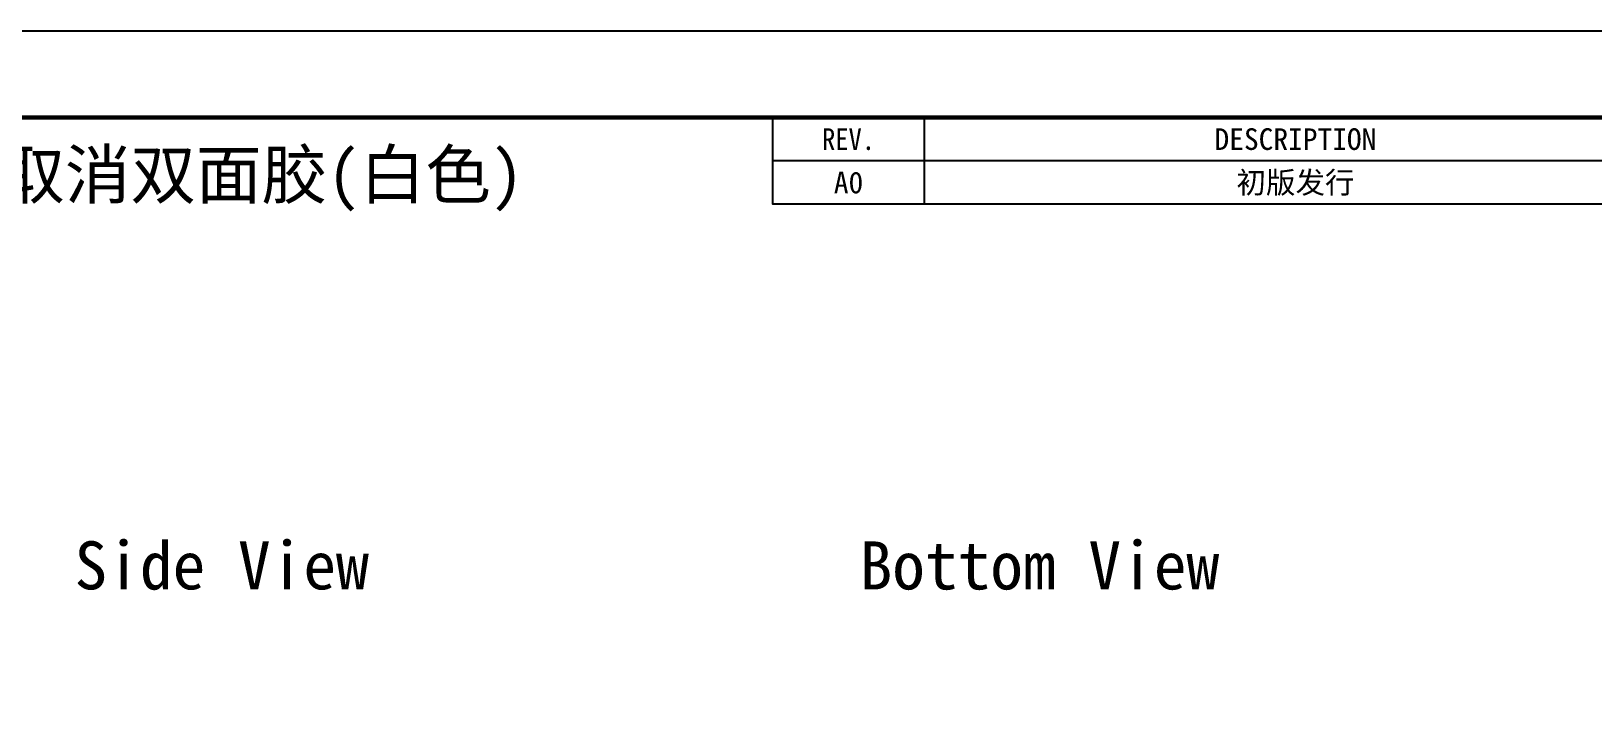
# Model space of a CAD drawing. Header units: millimetres. Extents: x 1979 to 4611, y 2266 to 2838.
# Drawn here: x 2185.2 to 2380.2, y 2751.4 to 2837.3 of the extents above; entities that cross this region are included whole.
import ezdxf
from ezdxf.enums import TextEntityAlignment as Align

# ---------------------------------------------------------------- set-up
doc = ezdxf.new("R2010")
doc.units = ezdxf.units.MM
doc.layers.add('Dim', color=4, linetype='Continuous')
doc.styles.add('Times New Roman', font='times.ttf')
doc.styles.add('宋体', font='')
doc.styles.get('宋体').set_extended_font_data('SimSun')

# ---------------------------------------------------------------- blocks, each defined once
blk = doc.blocks.new('REV._Holitech')
at = {"color": 0}
for points in [[(133.33, -5), (0, -5), (0, 0)], [(17.5, -0.01), (17.5, -5.01)]]:
    blk.add_lwpolyline(points, dxfattribs=at)
at = {"layer": 'Dim', "color": 0}
for points in [[(103.33, 0), (103.33, -5)], [(118.33, 0), (118.33, -5)]]:
    blk.add_lwpolyline(points, dxfattribs=at)
blk = doc.blocks.new('REV_Holitech')
at = {"color": 0, "style": 'Times New Roman'}
for tag, p in [('REV.', (8.75, -2.5)), ('DESCRIPTON', (60.42, -2.5)), ('DATE', (110.83, -2.5)), ('NAME', (125.83, -2.5))]:
    blk.add_attdef(tag, text='', height=2.5, dxfattribs=at).set_placement(p, align=Align.MIDDLE_CENTER)
blk = doc.blocks.new('工程图框')
at = {"color": 4}
blk.add_lwpolyline([(-525, 0), (0, 0), (0, 371.25), (-525, 371.25)], close=True, dxfattribs=at)
at = {"const_width": 0.625}
blk.add_lwpolyline([(-512.5, 12.5), (-12.5, 12.5), (-12.5, 358.75), (-512.5, 358.75)], close=True, dxfattribs=at)
at = {"color": 0}
for points in [[(-12.5, 352.5), (-179.17, 352.5), (-179.17, 358.75)], [(-157.29, 358.74), (-157.29, 352.49)]]:
    blk.add_lwpolyline(points, dxfattribs=at)
at = {"layer": 'Dim', "color": 0, "char_height": 3.125, "attachment_point": 5, "style": '宋体'}
for s, insert in [('{\\W0.9;REV.}', (-168.23, 355.62)), ('DESCRIPTION', (-103.65, 355.62))]:
    blk.add_mtext(s, dxfattribs=dict(at, insert=insert))

msp = doc.modelspace()

# ---------------------------------------------------------------- block references
at = {"lineweight": 0}
for name, p, xscale, yscale, zscale in [('工程图框', (2432.63522, 2516.57961), 0.864, 0.864, 0.864), ('REV._Holitech', (2277.83522, 2821.13961), 1.08, 1.08, 1.08)]:
    msp.add_blockref(name, p, dxfattribs=dict(at, xscale=xscale, yscale=yscale, zscale=zscale))
ref = msp.add_blockref('REV_Holitech', (2277.83522, 2821.13961), dxfattribs=dict(at, xscale=1.08, yscale=1.08, zscale=1.08))
ref.add_attrib('REV.', 'A0', dxfattribs={"color": 0, "height": 2.7, "style": '宋体'}).set_placement((2287.28522, 2818.43435), align=Align.MIDDLE_CENTER)
ref.add_attrib('DESCRIPTON', '初版发行', dxfattribs={"color": 0, "height": 2.7, "style": '宋体'}).set_placement((2343.08522, 2818.43435), align=Align.MIDDLE_CENTER)
ref.add_attrib('DATE', '20.01.07', dxfattribs={"color": 0, "height": 2.7, "style": '宋体'}).set_placement((2397.53522, 2818.43961), align=Align.MIDDLE_CENTER)
ref.add_attrib('NAME', 'yangyan', dxfattribs={"color": 0, "height": 2.7, "style": '宋体'}).set_placement((2413.73522, 2818.43961), align=Align.MIDDLE_CENTER)

# ---------------------------------------------------------------- texts
at = {"layer": 'Dim', "color": 2, "lineweight": 0, "char_height": 6, "attachment_point": 5, "style": '宋体'}
for s, insert in [('在CCQ11906-3.4更改盖板外形尺寸,增加丝印logo，取消双面胶(白色)', (2122.00322, 2818.44507)), ('Side View', (2209.01159, 2770.54599)), ('Bottom View', (2311.10838, 2770.54599))]:
    msp.add_mtext(s, dxfattribs=dict(at, insert=insert))

doc.saveas('drawing.dxf')
